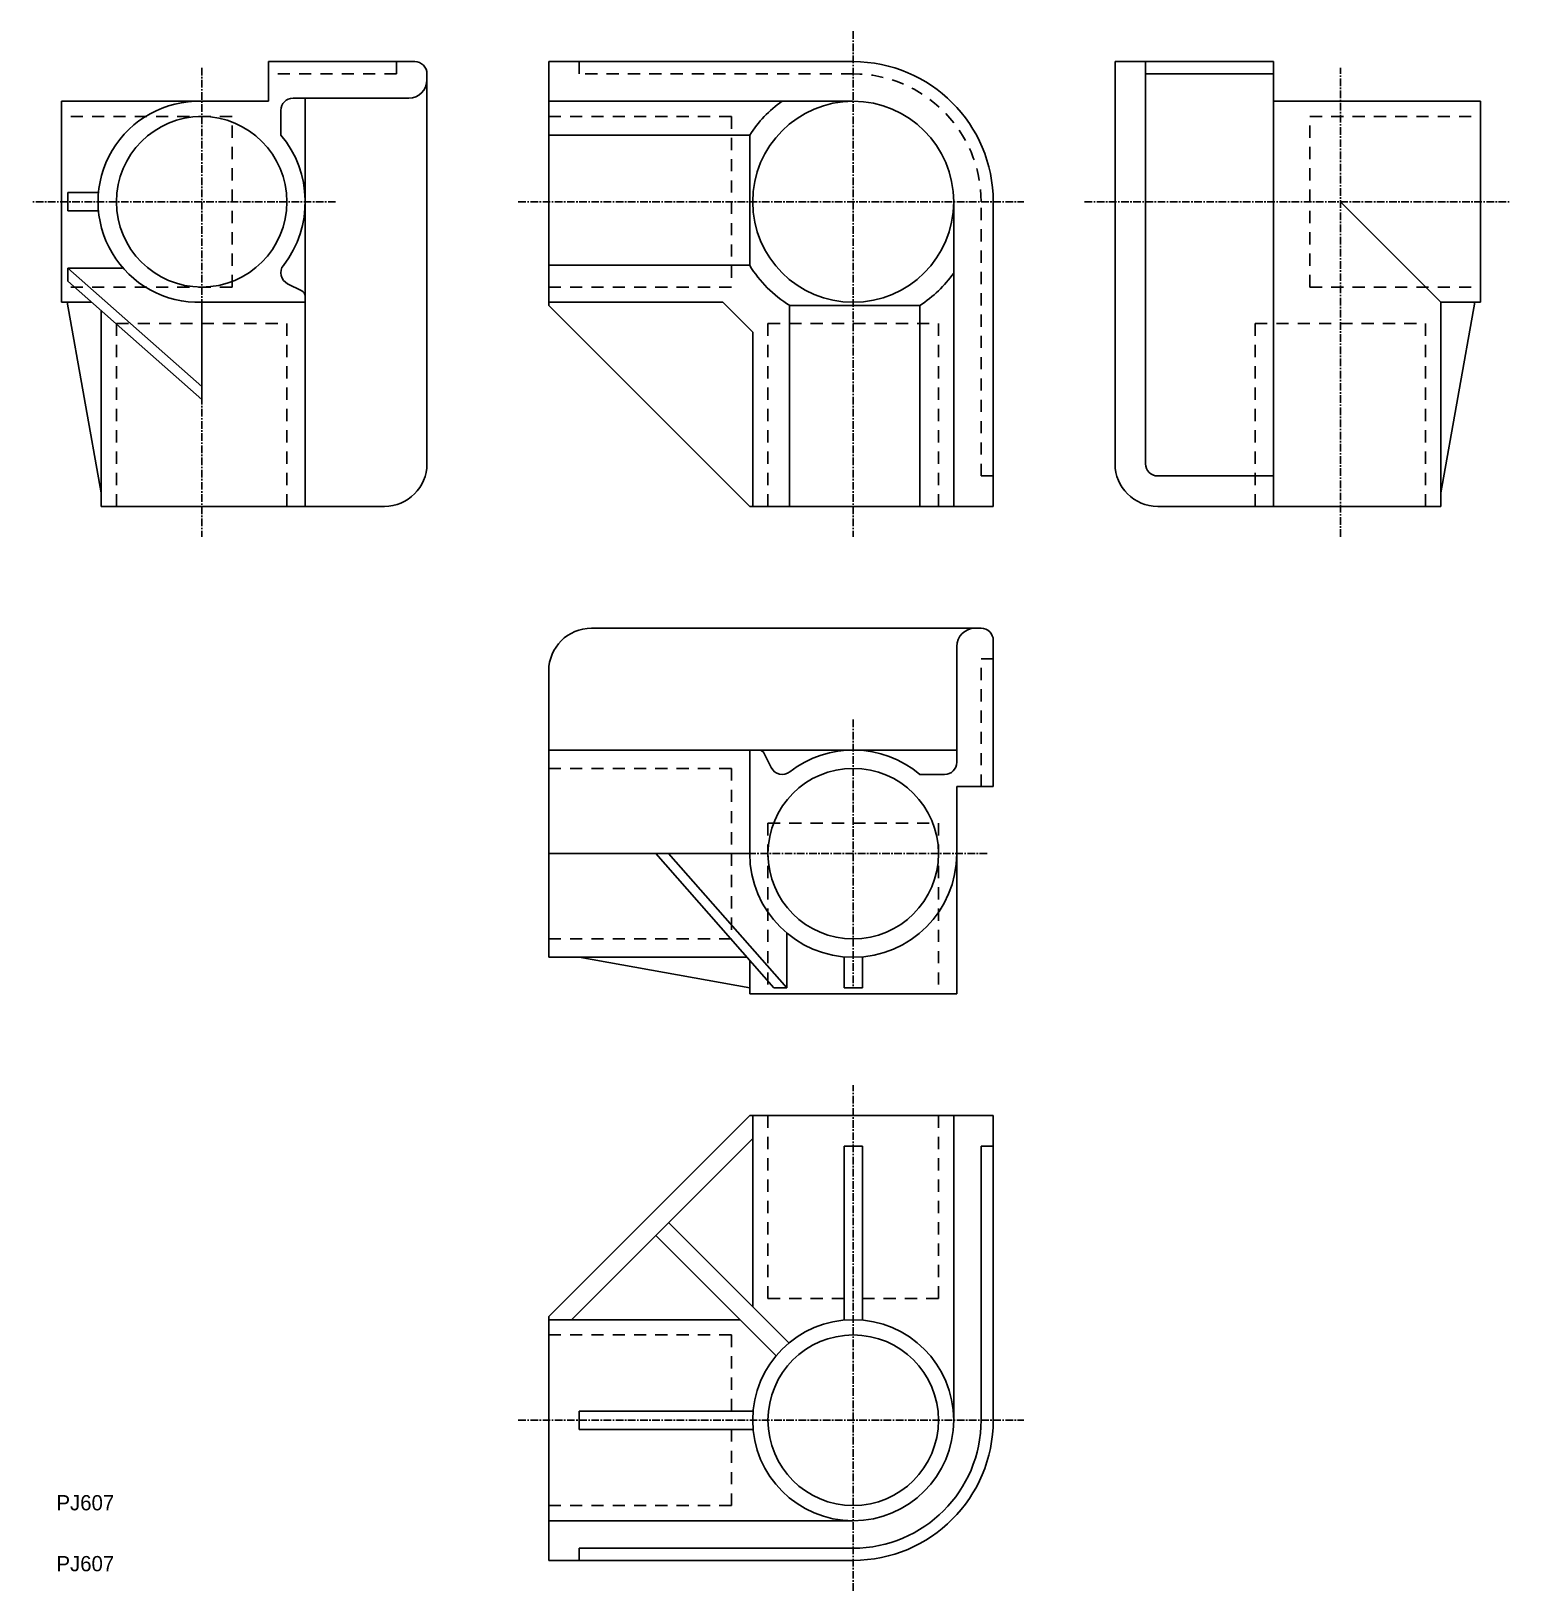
# Model space of a CAD drawing. Extents: x -4 to 239, y -3 to 253.
import ezdxf

# ---------------------------------------------------------------- set-up
doc = ezdxf.new("R2010")
doc.units = 0
doc.linetypes.add('CENTER', pattern=[2, 1.25, -0.25, 0.25, -0.25])
doc.linetypes.add('DASHED', pattern=[3.5, 2, -1.5])
doc.layers.get('0').update_dxf_attribs({"linetype": 'CONTINUOUS'})
doc.layers.add('CENTER', color=1, linetype='CENTER')

msp = doc.modelspace()

# ---------------------------------------------------------------- linework, layer by layer
at = {"color": 7, "linetype": 'CONTINUOUS'}
for p, q in [((34.85, 241.29), (34.85, 247.79)), ((34.85, 247.79), (58.85, 247.79)), ((60.85, 245.79), (60.85, 244.79)), ((80.85, 247.79), (130.85, 247.79)), ((80.85, 207.79), (80.85, 247.79)), ((173.85, 247.79), (173.85, 181.79)), ((199.85, 247.79), (173.85, 247.79)), ((178.85, 247.79), (178.85, 181.79)), ((178.85, 245.79), (199.85, 245.79)), ((199.85, 241.79), (199.85, 247.79)), ((199.85, 245.79), (199.85, 174.79)), ((60.85, 244.79), (60.85, 181.79)), ((0.85, 208.29), (0.85, 241.29)), ((0.85, 241.29), (23.85, 241.29)), ((23.85, 241.29), (34.85, 241.29)), ((57.85, 241.79), (38.85, 241.79)), ((40.85, 241.79), (40.85, 174.79)), ((130.85, 241.29), (80.85, 241.29)), ((233.85, 241.29), (199.85, 241.29)), ((233.85, 208.29), (233.85, 241.29)), ((36.85, 239.79), (36.85, 235.75)), ((80.85, 235.75), (113.85, 235.75)), ((113.85, 235.75), (113.85, 214.36)), ((6.91, 226.29), (1.85, 226.29)), ((1.85, 226.29), (1.85, 223.29)), ((1.85, 223.29), (6.91, 223.29)), ((147.35, 174.79), (147.35, 224.79)), ((153.85, 224.79), (153.85, 174.79)), ((227.35, 208.29), (210.85, 224.79)), ((1.85, 213.88), (23.85, 194.47)), ((1.85, 211.76), (1.85, 213.88)), ((1.85, 213.88), (10.81, 213.88)), ((113.85, 214.36), (80.85, 214.36)), ((23.85, 192.35), (1.85, 211.76)), ((37.96, 211.34), (40.29, 210.19)), ((5.78, 208.29), (0.85, 208.29)), ((7.35, 176.99), (1.76, 208.29)), ((40.85, 208.29), (23.85, 208.29)), ((23.85, 207.79), (23.85, 192.35)), ((40.85, 209.29), (40.85, 207.79)), ((80.85, 208.29), (109.46, 208.29)), ((80.85, 207.79), (113.85, 174.79)), ((109.46, 208.29), (114.35, 203.4)), ((120.41, 174.79), (120.41, 207.79)), ((120.41, 207.79), (141.8, 207.79)), ((141.8, 207.79), (141.8, 174.79)), ((227.35, 176.99), (232.94, 208.29)), ((227.35, 208.29), (233.85, 208.29)), ((227.35, 174.79), (227.35, 208.29)), ((7.35, 174.79), (7.35, 206.91)), ((114.35, 203.4), (114.35, 174.79)), ((180.85, 179.79), (199.85, 179.79)), ((40.85, 174.79), (7.35, 174.79)), ((53.85, 174.79), (40.85, 174.79)), ((153.85, 174.79), (113.85, 174.79)), ((180.85, 174.79), (227.35, 174.79)), ((150.85, 154.79), (87.85, 154.79)), ((151.85, 154.79), (150.85, 154.79)), ((147.85, 151.79), (147.85, 132.79)), ((153.85, 128.79), (153.85, 152.79)), ((80.85, 147.79), (80.85, 134.79)), ((147.85, 134.79), (80.85, 134.79)), ((80.85, 134.79), (80.85, 100.79)), ((113.85, 134.79), (113.85, 117.79)), ((115.35, 134.79), (113.85, 134.79)), ((117.39, 131.91), (116.24, 134.23)), ((145.85, 130.79), (141.8, 130.79)), ((147.85, 117.79), (147.85, 128.79)), ((147.85, 128.79), (153.85, 128.79)), ((113.85, 117.79), (80.85, 117.79)), ((100.53, 117.79), (98.41, 117.79)), ((98.41, 117.79), (117.81, 95.79)), ((119.93, 95.79), (100.53, 117.79)), ((147.85, 94.79), (147.85, 117.79)), ((119.93, 95.79), (119.93, 104.76)), ((80.85, 100.79), (113.4, 100.79)), ((85.85, 100.79), (113.85, 95.79)), ((113.85, 100.29), (113.85, 94.79)), ((129.35, 95.79), (129.35, 100.86)), ((132.35, 100.86), (132.35, 95.79)), ((113.85, 94.79), (147.85, 94.79)), ((117.81, 95.79), (119.93, 95.79)), ((132.35, 95.79), (129.35, 95.79)), ((113.85, 74.79), (80.85, 41.79)), ((153.85, 74.79), (113.85, 74.79)), ((147.85, 74.79), (113.85, 74.79)), ((114.35, 74.79), (114.35, 43.41)), ((147.35, 24.79), (147.35, 74.79)), ((153.85, 24.79), (153.85, 74.79)), ((84.59, 41.29), (114.35, 71.05)), ((129.35, 41.22), (129.35, 69.79)), ((129.35, 69.79), (132.35, 69.79)), ((132.35, 69.79), (132.35, 41.22)), ((153.85, 69.79), (151.85, 69.79)), ((151.85, 69.79), (151.85, 24.79)), ((120.29, 37.47), (100.53, 57.23)), ((98.41, 55.11), (118.17, 35.35)), ((80.85, 41.79), (80.85, 1.79)), ((80.85, 41.79), (80.85, 7.79)), ((112.23, 41.29), (80.85, 41.29)), ((85.85, 23.29), (85.85, 26.29)), ((85.85, 26.29), (114.42, 26.29)), ((114.42, 23.29), (85.85, 23.29)), ((80.85, 8.29), (130.85, 8.29)), ((130.85, 3.79), (85.85, 3.79)), ((85.85, 3.79), (85.85, 1.79)), ((80.85, 1.79), (130.85, 1.79))]:
    msp.add_line(p, q, dxfattribs=at)
at = {"color": 3, "linetype": 'DASHED'}
for p, q in [((55.85, 245.79), (34.85, 245.79)), ((55.85, 245.79), (55.85, 247.79)), ((85.85, 245.79), (85.85, 247.79)), ((130.85, 245.79), (85.85, 245.79)), ((28.85, 238.79), (0.85, 238.79)), ((28.85, 210.79), (28.85, 238.79)), ((80.85, 238.79), (110.85, 238.79)), ((110.85, 238.79), (110.85, 210.79)), ((205.85, 238.79), (233.85, 238.79)), ((205.85, 210.79), (205.85, 238.79)), ((151.85, 179.79), (151.85, 224.79)), ((28.85, 210.79), (0.85, 210.79)), ((80.85, 210.79), (110.85, 210.79)), ((205.85, 210.79), (233.85, 210.79)), ((9.85, 204.79), (9.85, 174.79)), ((9.85, 204.79), (37.85, 204.79)), ((37.85, 204.79), (37.85, 174.79)), ((116.85, 204.79), (116.85, 174.79)), ((116.85, 204.79), (144.85, 204.79)), ((144.85, 204.79), (144.85, 174.79)), ((196.85, 204.79), (196.85, 174.79)), ((196.85, 204.79), (224.85, 204.79)), ((224.85, 204.79), (224.85, 174.79)), ((153.85, 179.79), (151.85, 179.79)), ((151.85, 128.79), (151.85, 149.79)), ((151.85, 149.79), (153.85, 149.79)), ((80.85, 131.79), (110.85, 131.79)), ((110.85, 131.79), (110.85, 103.79)), ((116.85, 122.79), (144.85, 122.79)), ((116.85, 122.79), (116.85, 94.79)), ((144.85, 122.79), (144.85, 94.79)), ((80.85, 103.79), (110.85, 103.79)), ((116.85, 74.79), (116.85, 44.79)), ((144.85, 74.79), (144.85, 44.79)), ((129.35, 44.79), (116.85, 44.79)), ((144.85, 44.79), (132.35, 44.79)), ((80.85, 38.79), (110.85, 38.79)), ((110.85, 38.79), (110.85, 26.29)), ((110.85, 23.29), (110.85, 10.79)), ((80.85, 10.79), (110.85, 10.79))]:
    msp.add_line(p, q, dxfattribs=at)
at = {"color": 7, "linetype": 'CONTINUOUS'}
for centre, radius in [((23.85, 224.79), 14), ((130.85, 117.79), 14), ((130.85, 24.79), 16.5), ((130.85, 24.79), 14)]:
    msp.add_circle(centre, radius, dxfattribs=at)
for centre, radius, start, end in [((58.85, 245.79), 2, 360, 90), ((130.85, 224.79), 23, 360, 90), ((57.85, 244.79), 3, 270, 0), ((23.35, 224.79), 16.51, 88.2771, 271.7229), ((38.85, 239.79), 2, 90, 180), ((130.85, 224.79), 20.22, 125.3263, 147.2031), ((130.85, 224.79), 16.5, 90, 0), ((130.85, 224.79), 16.5, 360, 90), ((23.85, 224.79), 17, 322.1364, 40.1191), ((38.85, 213.13), 2, 142.1364, 243.7501), ((130.85, 224.79), 19.95, 211.541, 238.459), ((130.85, 224.79), 20.22, 302.7969, 324.6737), ((39.85, 209.29), 1, 359.9999, 63.7501), ((53.85, 181.79), 7, 270, 0), ((180.85, 181.79), 7, 180, 270), ((180.85, 181.79), 2, 180, 270), ((87.85, 147.79), 7, 90, 180), ((150.85, 151.79), 3, 90, 180), ((151.85, 152.79), 2, 360, 90), ((115.35, 133.79), 1, 26.2499, 90), ((130.85, 117.79), 17, 49.8809, 127.8636), ((119.19, 132.79), 2, 206.2499, 307.8636), ((145.85, 132.79), 2, 270, 0), ((130.85, 117.79), 17, 180, 0), ((130.85, 24.79), 23, 270, 0), ((130.85, 24.79), 21, 270, 0)]:
    msp.add_arc(centre, radius, start, end, dxfattribs=at)
at = {"color": 3, "linetype": 'DASHED'}
msp.add_arc((130.85, 224.79), 21, 360, 90, dxfattribs=at)
at = {"layer": 'CENTER', "color": 1, "linetype": 'CENTER'}
for p, q in [((130.85, 252.79), (130.85, 169.79)), ((23.85, 246.79), (23.85, 169.79)), ((210.85, 169.79), (210.85, 246.79)), ((45.85, 224.79), (-4.15, 224.79)), ((75.85, 224.79), (158.85, 224.79)), ((168.85, 224.79), (238.85, 224.79)), ((130.85, 139.79), (130.85, 95.79)), ((152.85, 117.79), (108.85, 117.79)), ((130.85, -3.21), (130.85, 79.79)), ((75.85, 24.79), (158.85, 24.79))]:
    msp.add_line(p, q, dxfattribs=at)

# ---------------------------------------------------------------- texts
at = {"color": 7, "linetype": 'CONTINUOUS'}
for p in [(0, 10), (0, 0)]:
    msp.add_text('PJ607', height=2.5, dxfattribs=at).set_placement(p)

doc.saveas('drawing.dxf')
